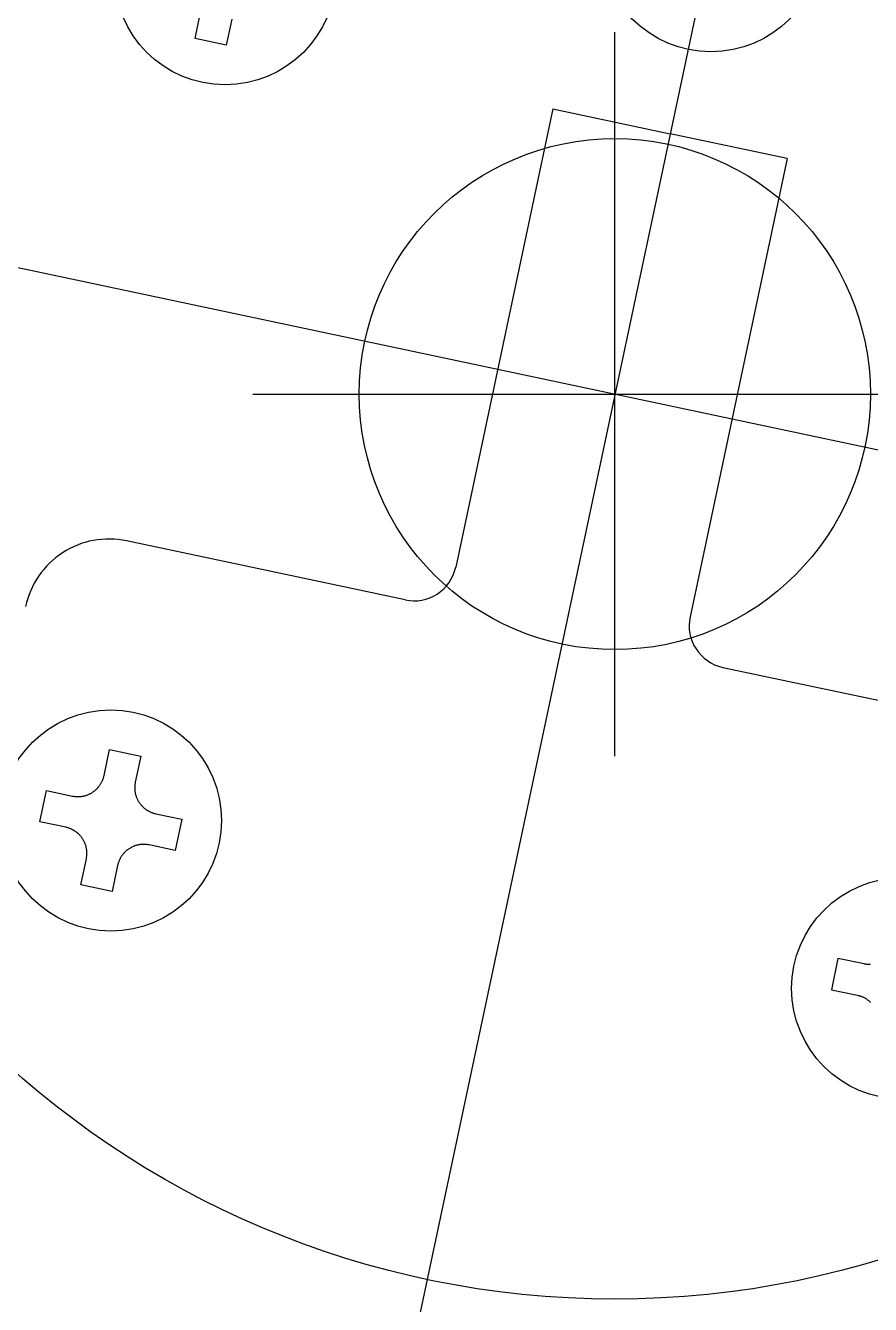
# Model space of a CAD drawing. Extents: x -668440 to 1010955, y -1678500 to 210463.
# Drawn here: x -318779 to -318382, y -897506 to -896905 of the extents above; entities that cross this region are included whole.
import ezdxf

# ---------------------------------------------------------------- set-up
doc = ezdxf.new("R2010")
doc.units = 0
doc.header["$MEASUREMENT"] = 0
doc.layers.get('0').update_dxf_attribs({"color": 3, "linetype": 'CONTINUOUS'})
doc.layers.add('00_ADDL', color=253, linetype='CONTINUOUS', plot=False)
for name, color, linetype in [('BOLT', 4, 'CONTINUOUS'), ('C400-R25-6M22_d', 7, 'CONTINUOUS'), ('chole', 7, 'CONTINUOUS'), ('cwr_d', 7, 'CONTINUOUS'), ('注記', 3, 'CONTINUOUS')]:
    doc.layers.add(name, color=color, linetype=linetype)

# ---------------------------------------------------------------- blocks, each defined once
blk = doc.blocks.new('tc02')
at = {"layer": '注記', "color": 4}
for p, q in [((-18602.46, 32824.251), (-18602.46, 32699.284)), ((-18656.19, 32781.117), (-18548.73, 32781.117))]:
    blk.add_line(p, q, dxfattribs=at)
at = {"layer": '注記', "color": 4, "linetype": 'Continuous'}
for p, q in [((-18625.21, 32793.367), (-18625.21, 32794.617)), ((-18623.71, 32794.617), (-18623.71, 32793.367)), ((-18608.086, 32793.617), (-18602.46, 32793.617)), ((-18608.086, 32793.617), (-18608.086, 32771.617)), ((-18596.834, 32793.617), (-18602.46, 32793.617)), ((-18596.834, 32793.617), (-18596.834, 32771.617)), ((-18623.71, 32793.367), (-18625.21, 32793.367)), ((-18610.086, 32769.617), (-18623.46, 32769.617)), ((-18594.835, 32769.617), (-18581.46, 32769.617)), ((-18622.21, 32759.867), (-18620.71, 32759.867)), ((-18622.21, 32758.617), (-18622.21, 32759.867)), ((-18620.71, 32759.867), (-18620.71, 32758.617)), ((-18622.214, 32758.525), (-18622.212, 32758.556)), ((-18622.212, 32758.556), (-18622.211, 32758.586)), ((-18622.211, 32758.586), (-18622.21, 32758.617)), ((-18620.71, 32758.617), (-18620.71, 32758.586)), ((-18620.71, 32758.586), (-18620.709, 32758.556)), ((-18620.709, 32758.556), (-18620.707, 32758.525)), ((-18622.421, 32757.922), (-18622.404, 32757.948)), ((-18622.404, 32757.948), (-18622.388, 32757.974)), ((-18622.388, 32757.974), (-18622.373, 32758.001)), ((-18622.373, 32758.001), (-18622.358, 32758.028)), ((-18622.358, 32758.028), (-18622.344, 32758.055)), ((-18622.344, 32758.055), (-18622.33, 32758.082)), ((-18622.33, 32758.082), (-18622.318, 32758.11)), ((-18622.318, 32758.11), (-18622.305, 32758.138)), ((-18622.305, 32758.138), (-18622.294, 32758.167)), ((-18622.294, 32758.167), (-18622.283, 32758.196)), ((-18622.283, 32758.196), (-18622.273, 32758.225)), ((-18622.273, 32758.225), (-18622.264, 32758.254)), ((-18622.264, 32758.254), (-18622.256, 32758.283)), ((-18622.256, 32758.283), (-18622.248, 32758.313)), ((-18622.248, 32758.313), (-18622.241, 32758.343)), ((-18622.241, 32758.343), (-18622.234, 32758.373)), ((-18622.234, 32758.373), (-18622.229, 32758.403)), ((-18622.229, 32758.403), (-18622.224, 32758.434)), ((-18622.224, 32758.434), (-18622.22, 32758.464)), ((-18622.22, 32758.464), (-18622.216, 32758.494)), ((-18622.216, 32758.494), (-18622.214, 32758.525)), ((-18620.707, 32758.525), (-18620.704, 32758.494)), ((-18620.704, 32758.494), (-18620.701, 32758.464)), ((-18620.701, 32758.464), (-18620.697, 32758.434)), ((-18620.697, 32758.434), (-18620.692, 32758.403)), ((-18620.692, 32758.403), (-18620.686, 32758.373)), ((-18620.686, 32758.373), (-18620.68, 32758.343)), ((-18620.68, 32758.343), (-18620.673, 32758.313)), ((-18620.673, 32758.313), (-18620.665, 32758.283)), ((-18620.665, 32758.283), (-18620.657, 32758.254)), ((-18620.657, 32758.254), (-18620.647, 32758.225)), ((-18620.647, 32758.225), (-18620.637, 32758.196)), ((-18620.637, 32758.196), (-18620.627, 32758.167)), ((-18620.627, 32758.167), (-18620.615, 32758.138)), ((-18620.615, 32758.138), (-18620.603, 32758.11)), ((-18620.603, 32758.11), (-18620.591, 32758.082)), ((-18620.591, 32758.082), (-18620.577, 32758.055)), ((-18620.577, 32758.055), (-18620.563, 32758.028)), ((-18620.563, 32758.028), (-18620.548, 32758.001)), ((-18620.548, 32758.001), (-18620.533, 32757.974)), ((-18620.533, 32757.974), (-18620.517, 32757.948)), ((-18620.517, 32757.948), (-18620.5, 32757.922)), ((-18624.71, 32755.867), (-18624.71, 32757.367)), ((-18624.71, 32757.367), (-18623.46, 32757.367)), ((-18623.46, 32757.367), (-18623.43, 32757.367)), ((-18623.43, 32757.367), (-18623.399, 32757.368)), ((-18623.399, 32757.368), (-18623.368, 32757.37)), ((-18623.368, 32757.37), (-18623.338, 32757.373)), ((-18623.338, 32757.373), (-18623.307, 32757.376)), ((-18623.307, 32757.376), (-18623.277, 32757.38)), ((-18623.277, 32757.38), (-18623.247, 32757.385)), ((-18623.247, 32757.385), (-18623.217, 32757.391)), ((-18623.217, 32757.391), (-18623.186, 32757.397)), ((-18623.186, 32757.397), (-18623.157, 32757.404)), ((-18623.157, 32757.404), (-18623.127, 32757.412)), ((-18623.127, 32757.412), (-18623.097, 32757.421)), ((-18623.097, 32757.421), (-18623.068, 32757.43)), ((-18623.068, 32757.43), (-18623.039, 32757.44)), ((-18623.039, 32757.44), (-18623.011, 32757.45)), ((-18623.011, 32757.45), (-18622.982, 32757.462)), ((-18622.982, 32757.462), (-18622.954, 32757.474)), ((-18622.954, 32757.474), (-18622.926, 32757.487)), ((-18622.926, 32757.487), (-18622.898, 32757.5)), ((-18622.898, 32757.5), (-18622.871, 32757.514)), ((-18622.871, 32757.514), (-18622.844, 32757.529)), ((-18622.844, 32757.529), (-18622.818, 32757.544)), ((-18622.818, 32757.544), (-18622.792, 32757.561)), ((-18622.792, 32757.561), (-18622.766, 32757.577)), ((-18622.766, 32757.577), (-18622.741, 32757.595)), ((-18622.741, 32757.595), (-18622.716, 32757.613)), ((-18622.716, 32757.613), (-18622.691, 32757.631)), ((-18622.691, 32757.631), (-18622.667, 32757.65)), ((-18622.667, 32757.65), (-18622.644, 32757.67)), ((-18622.644, 32757.67), (-18622.621, 32757.691)), ((-18622.621, 32757.691), (-18622.598, 32757.711)), ((-18622.598, 32757.711), (-18622.576, 32757.733)), ((-18622.576, 32757.733), (-18622.555, 32757.755)), ((-18622.555, 32757.755), (-18622.534, 32757.777)), ((-18622.534, 32757.777), (-18622.514, 32757.8)), ((-18622.514, 32757.8), (-18622.494, 32757.824)), ((-18622.494, 32757.824), (-18622.475, 32757.848)), ((-18622.475, 32757.848), (-18622.456, 32757.872)), ((-18622.456, 32757.872), (-18622.438, 32757.897)), ((-18622.438, 32757.897), (-18622.421, 32757.922)), ((-18620.5, 32757.922), (-18620.483, 32757.897)), ((-18620.483, 32757.897), (-18620.464, 32757.872)), ((-18620.464, 32757.872), (-18620.446, 32757.848)), ((-18620.446, 32757.848), (-18620.427, 32757.824)), ((-18620.427, 32757.824), (-18620.407, 32757.8)), ((-18620.407, 32757.8), (-18620.387, 32757.777)), ((-18620.387, 32757.777), (-18620.366, 32757.755)), ((-18620.366, 32757.755), (-18620.344, 32757.733)), ((-18620.344, 32757.733), (-18620.322, 32757.711)), ((-18620.322, 32757.711), (-18620.3, 32757.69)), ((-18620.3, 32757.69), (-18620.277, 32757.67)), ((-18620.277, 32757.67), (-18620.254, 32757.65)), ((-18620.254, 32757.65), (-18620.23, 32757.631)), ((-18620.23, 32757.631), (-18620.205, 32757.613)), ((-18620.205, 32757.613), (-18620.18, 32757.595)), ((-18620.18, 32757.595), (-18620.155, 32757.577)), ((-18620.155, 32757.577), (-18620.129, 32757.561)), ((-18620.129, 32757.561), (-18620.103, 32757.544)), ((-18620.103, 32757.544), (-18620.077, 32757.529)), ((-18620.077, 32757.529), (-18620.05, 32757.514)), ((-18620.05, 32757.514), (-18620.023, 32757.5)), ((-18620.023, 32757.5), (-18619.995, 32757.487)), ((-18619.995, 32757.487), (-18619.967, 32757.474)), ((-18619.967, 32757.474), (-18619.939, 32757.462)), ((-18619.939, 32757.462), (-18619.91, 32757.45)), ((-18619.91, 32757.45), (-18619.882, 32757.44)), ((-18619.882, 32757.44), (-18619.853, 32757.43)), ((-18619.853, 32757.43), (-18619.823, 32757.421)), ((-18619.823, 32757.421), (-18619.794, 32757.412)), ((-18619.794, 32757.412), (-18619.764, 32757.404)), ((-18619.764, 32757.404), (-18619.734, 32757.397)), ((-18619.734, 32757.397), (-18619.704, 32757.391)), ((-18619.704, 32757.391), (-18619.674, 32757.385)), ((-18619.674, 32757.385), (-18619.644, 32757.38)), ((-18619.644, 32757.38), (-18619.613, 32757.376)), ((-18619.613, 32757.376), (-18619.583, 32757.373)), ((-18619.583, 32757.373), (-18619.552, 32757.37)), ((-18619.552, 32757.37), (-18619.522, 32757.368)), ((-18619.522, 32757.368), (-18619.491, 32757.367)), ((-18619.491, 32757.367), (-18619.46, 32757.367)), ((-18619.46, 32757.367), (-18618.21, 32757.367)), ((-18618.21, 32757.367), (-18618.21, 32755.867)), ((-18585.46, 32757.367), (-18586.71, 32757.367)), ((-18586.71, 32757.367), (-18586.71, 32755.867)), ((-18585.43, 32757.367), (-18585.46, 32757.367)), ((-18585.399, 32757.368), (-18585.43, 32757.367)), ((-18585.368, 32757.37), (-18585.399, 32757.368)), ((-18585.338, 32757.373), (-18585.368, 32757.37)), ((-18585.307, 32757.376), (-18585.338, 32757.373)), ((-18585.277, 32757.38), (-18585.307, 32757.376)), ((-18585.247, 32757.385), (-18585.277, 32757.38)), ((-18585.217, 32757.391), (-18585.247, 32757.385)), ((-18585.186, 32757.397), (-18585.217, 32757.391)), ((-18585.157, 32757.404), (-18585.186, 32757.397)), ((-18623.46, 32755.867), (-18624.71, 32755.867)), ((-18623.43, 32755.866), (-18623.46, 32755.867)), ((-18623.399, 32755.865), (-18623.43, 32755.866)), ((-18623.368, 32755.863), (-18623.399, 32755.865)), ((-18623.338, 32755.861), (-18623.368, 32755.863)), ((-18623.307, 32755.857), (-18623.338, 32755.861)), ((-18623.277, 32755.853), (-18623.307, 32755.857)), ((-18623.247, 32755.848), (-18623.277, 32755.853)), ((-18623.217, 32755.843), (-18623.247, 32755.848)), ((-18623.186, 32755.836), (-18623.217, 32755.843)), ((-18623.157, 32755.829), (-18623.186, 32755.836)), ((-18623.127, 32755.821), (-18623.157, 32755.829)), ((-18623.097, 32755.813), (-18623.127, 32755.821)), ((-18623.068, 32755.804), (-18623.097, 32755.813)), ((-18623.039, 32755.794), (-18623.068, 32755.804)), ((-18623.011, 32755.783), (-18623.039, 32755.794)), ((-18622.982, 32755.771), (-18623.011, 32755.783)), ((-18622.954, 32755.759), (-18622.982, 32755.771)), ((-18622.926, 32755.747), (-18622.954, 32755.759)), ((-18622.898, 32755.733), (-18622.926, 32755.747)), ((-18622.871, 32755.719), (-18622.898, 32755.733)), ((-18622.844, 32755.704), (-18622.871, 32755.719)), ((-18622.818, 32755.689), (-18622.844, 32755.704)), ((-18622.792, 32755.673), (-18622.818, 32755.689)), ((-18622.766, 32755.656), (-18622.792, 32755.673)), ((-18622.741, 32755.639), (-18622.766, 32755.656)), ((-18622.716, 32755.621), (-18622.741, 32755.639)), ((-18622.691, 32755.602), (-18622.716, 32755.621)), ((-18622.667, 32755.583), (-18622.691, 32755.602)), ((-18622.644, 32755.563), (-18622.667, 32755.583)), ((-18622.621, 32755.543), (-18622.644, 32755.563)), ((-18622.598, 32755.522), (-18622.621, 32755.543)), ((-18620.3, 32755.543), (-18620.322, 32755.522)), ((-18620.277, 32755.563), (-18620.3, 32755.543)), ((-18620.254, 32755.583), (-18620.277, 32755.563)), ((-18620.23, 32755.602), (-18620.254, 32755.583)), ((-18620.205, 32755.621), (-18620.23, 32755.602)), ((-18620.18, 32755.639), (-18620.205, 32755.621)), ((-18620.155, 32755.656), (-18620.18, 32755.639)), ((-18620.129, 32755.673), (-18620.155, 32755.656)), ((-18620.103, 32755.689), (-18620.129, 32755.673)), ((-18620.077, 32755.704), (-18620.103, 32755.689)), ((-18620.05, 32755.719), (-18620.077, 32755.704)), ((-18620.023, 32755.733), (-18620.05, 32755.719)), ((-18619.995, 32755.747), (-18620.023, 32755.733)), ((-18619.967, 32755.759), (-18619.995, 32755.747)), ((-18619.939, 32755.771), (-18619.967, 32755.759)), ((-18619.91, 32755.783), (-18619.939, 32755.771)), ((-18619.882, 32755.794), (-18619.91, 32755.783)), ((-18619.853, 32755.804), (-18619.882, 32755.794)), ((-18619.823, 32755.813), (-18619.853, 32755.804)), ((-18619.794, 32755.821), (-18619.823, 32755.813)), ((-18619.764, 32755.829), (-18619.794, 32755.821)), ((-18619.734, 32755.836), (-18619.764, 32755.829)), ((-18619.704, 32755.843), (-18619.734, 32755.836)), ((-18619.674, 32755.848), (-18619.704, 32755.843)), ((-18619.644, 32755.853), (-18619.674, 32755.848)), ((-18619.613, 32755.857), (-18619.644, 32755.853)), ((-18619.583, 32755.861), (-18619.613, 32755.857)), ((-18619.552, 32755.863), (-18619.583, 32755.861)), ((-18619.522, 32755.865), (-18619.552, 32755.863)), ((-18619.491, 32755.866), (-18619.522, 32755.865)), ((-18619.46, 32755.867), (-18619.491, 32755.866)), ((-18618.21, 32755.867), (-18619.46, 32755.867)), ((-18586.71, 32755.867), (-18585.46, 32755.867)), ((-18585.46, 32755.867), (-18585.43, 32755.866)), ((-18585.43, 32755.866), (-18585.399, 32755.865)), ((-18585.399, 32755.865), (-18585.368, 32755.863)), ((-18585.368, 32755.863), (-18585.338, 32755.861)), ((-18585.338, 32755.861), (-18585.307, 32755.857)), ((-18585.307, 32755.857), (-18585.277, 32755.853)), ((-18585.277, 32755.853), (-18585.247, 32755.848)), ((-18585.247, 32755.848), (-18585.217, 32755.843)), ((-18585.217, 32755.843), (-18585.186, 32755.836)), ((-18585.186, 32755.836), (-18585.157, 32755.829)), ((-18585.157, 32755.829), (-18585.127, 32755.821)), ((-18585.127, 32755.821), (-18585.098, 32755.813)), ((-18585.098, 32755.813), (-18585.068, 32755.804)), ((-18585.068, 32755.804), (-18585.039, 32755.794)), ((-18585.039, 32755.794), (-18585.01, 32755.783)), ((-18585.01, 32755.783), (-18584.982, 32755.771)), ((-18584.982, 32755.771), (-18584.954, 32755.759)), ((-18584.954, 32755.759), (-18584.926, 32755.747)), ((-18584.926, 32755.747), (-18584.898, 32755.733)), ((-18584.898, 32755.733), (-18584.871, 32755.719)), ((-18584.871, 32755.719), (-18584.844, 32755.704)), ((-18584.844, 32755.704), (-18584.818, 32755.689)), ((-18584.818, 32755.689), (-18584.792, 32755.673)), ((-18622.576, 32755.5), (-18622.598, 32755.522)), ((-18622.555, 32755.478), (-18622.576, 32755.5)), ((-18622.534, 32755.456), (-18622.555, 32755.478)), ((-18622.514, 32755.433), (-18622.534, 32755.456)), ((-18622.494, 32755.409), (-18622.514, 32755.433)), ((-18622.475, 32755.386), (-18622.494, 32755.409)), ((-18622.456, 32755.361), (-18622.475, 32755.386)), ((-18622.438, 32755.336), (-18622.456, 32755.361)), ((-18622.421, 32755.311), (-18622.438, 32755.336)), ((-18622.404, 32755.285), (-18622.421, 32755.311)), ((-18622.388, 32755.259), (-18622.404, 32755.285)), ((-18622.373, 32755.233), (-18622.388, 32755.259)), ((-18622.358, 32755.206), (-18622.373, 32755.233)), ((-18622.344, 32755.178), (-18622.358, 32755.206)), ((-18622.33, 32755.151), (-18622.344, 32755.178)), ((-18622.318, 32755.123), (-18622.33, 32755.151)), ((-18622.305, 32755.095), (-18622.318, 32755.123)), ((-18622.294, 32755.066), (-18622.305, 32755.095)), ((-18622.283, 32755.038), (-18622.294, 32755.066)), ((-18622.273, 32755.008), (-18622.283, 32755.038)), ((-18622.264, 32754.979), (-18622.273, 32755.008)), ((-18622.256, 32754.95), (-18622.264, 32754.979)), ((-18622.248, 32754.92), (-18622.256, 32754.95)), ((-18620.665, 32754.95), (-18620.673, 32754.92)), ((-18620.657, 32754.979), (-18620.665, 32754.95)), ((-18620.647, 32755.008), (-18620.657, 32754.979)), ((-18620.637, 32755.038), (-18620.647, 32755.008)), ((-18620.627, 32755.066), (-18620.637, 32755.038)), ((-18620.615, 32755.095), (-18620.627, 32755.066)), ((-18620.603, 32755.123), (-18620.615, 32755.095)), ((-18620.591, 32755.151), (-18620.603, 32755.123)), ((-18620.577, 32755.178), (-18620.591, 32755.151)), ((-18620.563, 32755.206), (-18620.577, 32755.178)), ((-18620.548, 32755.233), (-18620.563, 32755.206)), ((-18620.533, 32755.259), (-18620.548, 32755.233)), ((-18620.517, 32755.285), (-18620.533, 32755.259)), ((-18620.5, 32755.311), (-18620.517, 32755.285)), ((-18620.483, 32755.336), (-18620.5, 32755.311)), ((-18620.465, 32755.361), (-18620.483, 32755.336)), ((-18620.446, 32755.386), (-18620.465, 32755.361)), ((-18620.427, 32755.409), (-18620.446, 32755.386)), ((-18620.407, 32755.433), (-18620.427, 32755.409)), ((-18620.387, 32755.456), (-18620.407, 32755.433)), ((-18620.366, 32755.478), (-18620.387, 32755.456)), ((-18620.344, 32755.5), (-18620.366, 32755.478)), ((-18620.322, 32755.522), (-18620.344, 32755.5)), ((-18622.241, 32754.89), (-18622.248, 32754.92)), ((-18622.234, 32754.86), (-18622.241, 32754.89)), ((-18622.229, 32754.83), (-18622.234, 32754.86)), ((-18622.224, 32754.8), (-18622.229, 32754.83)), ((-18622.22, 32754.769), (-18622.224, 32754.8)), ((-18622.216, 32754.739), (-18622.22, 32754.769)), ((-18622.214, 32754.708), (-18622.216, 32754.739)), ((-18622.212, 32754.678), (-18622.214, 32754.708)), ((-18622.211, 32754.647), (-18622.212, 32754.678)), ((-18622.21, 32754.617), (-18622.211, 32754.647)), ((-18622.21, 32753.367), (-18622.21, 32754.617)), ((-18620.709, 32754.678), (-18620.71, 32754.647)), ((-18620.71, 32754.647), (-18620.71, 32754.617)), ((-18620.71, 32754.617), (-18620.71, 32753.367)), ((-18620.707, 32754.708), (-18620.709, 32754.678)), ((-18620.704, 32754.739), (-18620.707, 32754.708)), ((-18620.701, 32754.769), (-18620.704, 32754.739)), ((-18620.697, 32754.8), (-18620.701, 32754.769)), ((-18620.692, 32754.83), (-18620.697, 32754.8)), ((-18620.686, 32754.86), (-18620.692, 32754.83)), ((-18620.68, 32754.89), (-18620.686, 32754.86)), ((-18620.673, 32754.92), (-18620.68, 32754.89)), ((-18620.71, 32753.367), (-18622.21, 32753.367))]:
    blk.add_line(p, q, dxfattribs=at)
at = {"layer": '注記', "color": 4}
blk.add_circle((-18602.46, 32781.117), 42.5, dxfattribs=at)
at = {"layer": '注記', "color": 4, "linetype": 'Continuous'}
for centre in [(-18602.46, 32802.867), (-18624.46, 32796.617), (-18621.46, 32756.617), (-18583.46, 32756.617)]:
    blk.add_circle(centre, 5.2, dxfattribs=at)
for centre, radius, start, end in [((-18608.086, 32784.604), 31.518, 79.71785, 174.51585), ((-18596.834, 32784.604), 31.518, 5.48413, 100.28214), ((-18610.086, 32771.617), 2, 270, 0), ((-18594.835, 32771.617), 2, 180, 270), ((-18623.46, 32765.617), 4, 90, 180)]:
    blk.add_arc(centre, radius, start, end, dxfattribs=at)
blk = doc.blocks.new('剛接合部C1Y')
at = {"layer": '00_ADDL'}
blk.add_line((-198920.09265, -394332.59222), (-196038.01678, -394332.59222), dxfattribs=at)
at = {"layer": 'BOLT'}
for p, q in [((-198920.09265, -394349.59222), (-198920.09265, -394315.59222)), ((-198920.09265, -394349.59222), (-198920.09265, -394315.59222)), ((-198920.09265, -394349.59222), (-198920.09265, -394315.59222)), ((-198920.09265, -394349.59222), (-198920.09265, -394315.59222)), ((-198920.09265, -394349.59222), (-198920.09265, -394315.59222)), ((-198920.09265, -394349.59222), (-198920.09265, -394315.59222)), ((-198937.09265, -394332.59222), (-198903.09265, -394332.59222)), ((-198937.09265, -394332.59222), (-198903.09265, -394332.59222)), ((-198937.09265, -394332.59222), (-198903.09265, -394332.59222)), ((-198937.09265, -394332.59222), (-198903.09265, -394332.59222)), ((-198937.09265, -394332.59222), (-198903.09265, -394332.59222)), ((-198937.09265, -394332.59222), (-198903.09265, -394332.59222)), ((-198920.09265, -394332.59222), (-198920.09265, -394332.59222)), ((-198920.09265, -394332.59222), (-198920.09265, -394332.59222))]:
    blk.add_line(p, q, dxfattribs=at)
at = {"layer": 'C400-R25-6M22_d'}
blk.add_circle((-198920.09265, -394332.59222), 12, dxfattribs=at)
at = {"layer": 'chole'}
blk.add_circle((-198920.09265, -394332.59222), 12, dxfattribs=at)
blk.add_circle((-198920.09265, -394332.59222), 12, dxfattribs=at)
at = {"layer": 'cwr_d'}
blk.add_circle((-198920.09265, -394332.59222), 12, dxfattribs=at)
blk.add_circle((-198920.09265, -394332.59222), 12, dxfattribs=at)
at = {"rotation": 348.0238675557966}
blk.add_blockref('tc02', (-187524.75075, -430260.28802), dxfattribs=at)

msp = doc.modelspace()

# ---------------------------------------------------------------- block references
at = {"xscale": 10, "yscale": 10, "zscale": 10}
msp.add_blockref('剛接合部C1Y', (1670698.6842, 3046247.35843, 5600), dxfattribs=at)

doc.saveas('drawing.dxf')
